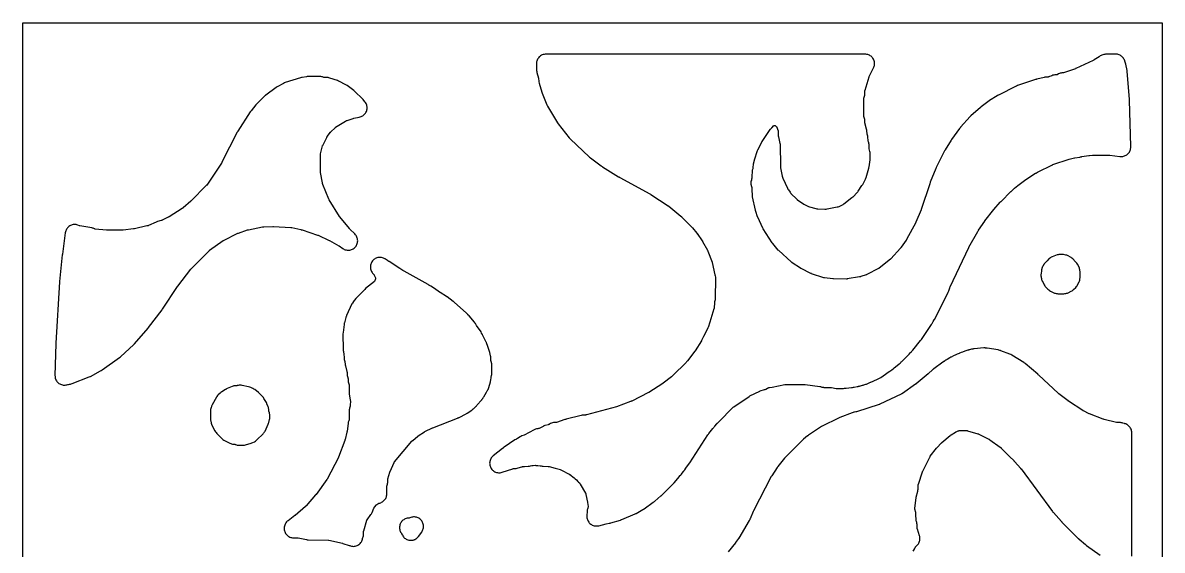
# Model space of a CAD drawing. Header units: millimetres. Extents: x 0 to 300, y 0 to 300.
# Drawn here: x 0 to 299.9, y 161.1 to 300 of the extents above; entities that cross this region are included whole.
import ezdxf

# ---------------------------------------------------------------- set-up
doc = ezdxf.new("R2010")
doc.units = ezdxf.units.MM
doc.layers.add('CUT', color=7, linetype='CONTINUOUS')

msp = doc.modelspace()

# ---------------------------------------------------------------- linework, layer by layer
at = {"layer": 'CUT'}
for points in [[(0, 0.06), (0, 299.94), (0, 299.95), (0, 299.98), (0, 299.99), (0.01, 300), (0.02, 300), (0.05, 300), (0.06, 300), (299.85, 300), (299.86, 300), (299.89, 300), (299.9, 300), (299.91, 300), (299.91, 299.99), (299.91, 299.98), (299.91, 299.95), (299.91, 299.94), (299.91, 0.06)], [(291.9, 159.52), (291.9, 192.03), (291.89, 192.28), (291.85, 192.52), (291.79, 192.76), (291.71, 192.99), (291.6, 193.22), (291.47, 193.43), (291.33, 193.62), (291.16, 193.81), (290.97, 193.97), (290.78, 194.12), (290.56, 194.24), (290.34, 194.35), (290.11, 194.43), (289.94, 194.48), (289.93, 194.48), (289.53, 194.6), (289.33, 194.66), (289.13, 194.69), (288.92, 194.71), (288.01, 194.75), (287.93, 194.75), (287.9, 194.75), (287.89, 194.75), (287.84, 194.77), (284.6, 195.56), (284.5, 195.59), (284.48, 195.6), (284.38, 195.63), (280.8, 197.01), (280.79, 197.01), (280.75, 197.03), (280.7, 197.05), (280.69, 197.05), (279.16, 197.82), (279.13, 197.83), (279.05, 197.88), (275.25, 200.34), (275.18, 200.39), (275.16, 200.4), (275.14, 200.41), (272.74, 202.3), (272.59, 202.41), (272.58, 202.42), (272.55, 202.44), (267.42, 207.17), (267.3, 207.3), (267.16, 207.43), (263.83, 210.28), (263.71, 210.37), (263.59, 210.46), (263.56, 210.48), (263.48, 210.53), (260.29, 212.51), (260.28, 212.52), (260.12, 212.61), (260.11, 212.62), (260.07, 212.64), (260.06, 212.64), (260.05, 212.65), (259.82, 212.75), (257.42, 213.62), (257.34, 213.65), (257.33, 213.66), (257.31, 213.67), (257.19, 213.72), (256.95, 213.79), (256.9, 213.8), (256.71, 213.85), (253.83, 214.33), (253.63, 214.35), (253.57, 214.35), (253.5, 214.36), (253.46, 214.36), (253.42, 214.36), (253.35, 214.37), (253.14, 214.38), (252.92, 214.37), (250.44, 214.12), (250.35, 214.11), (250.3, 214.11), (250.27, 214.11), (250.2, 214.1), (250.08, 214.09), (249.97, 214.06), (249.9, 214.05), (249.74, 214.01), (249.18, 213.88), (249.11, 213.86), (249.05, 213.85), (248.96, 213.83), (248.75, 213.77), (247.98, 213.49), (247.34, 213.3), (247.01, 213.18), (246.53, 212.96), (246.51, 212.95), (246.49, 212.94), (246.48, 212.94), (245.95, 212.75), (245.78, 212.68), (245.61, 212.6), (244.98, 212.26), (244.35, 211.97), (244.27, 211.93), (244.23, 211.91), (244.03, 211.79), (243.35, 211.37), (242.95, 211.15), (242.67, 210.97), (242.5, 210.84), (242.46, 210.81), (242.08, 210.58), (241.86, 210.42), (241.85, 210.42), (241.78, 210.36), (240.18, 209.15), (239.77, 208.85), (239.76, 208.84), (239.75, 208.83), (239.74, 208.82), (239.73, 208.81), (239.68, 208.77), (239.64, 208.75), (239.56, 208.68), (239.49, 208.63), (238.38, 207.68), (238.29, 207.6), (238.28, 207.59), (238.27, 207.58), (235.17, 204.94), (235.05, 204.85), (235.04, 204.85), (235.02, 204.83), (235.01, 204.82), (231.54, 202.39), (231.48, 202.36), (231.46, 202.34), (231.39, 202.3), (231.33, 202.25), (231.3, 202.23), (231.24, 202.2), (225.6, 199.53), (225.52, 199.5), (225.45, 199.48), (219.45, 197.56), (219.38, 197.54), (219.35, 197.53), (219.31, 197.53), (219.28, 197.52), (218.96, 197.49), (218.75, 197.45), (218.53, 197.4), (218.32, 197.33), (215.08, 196.08), (214.86, 195.99), (214.84, 195.98), (210.25, 193.68), (209.98, 193.52), (209.95, 193.5), (206.79, 191.38), (206.78, 191.38), (206.59, 191.24), (206.58, 191.23), (205.5, 190.35), (205.43, 190.28), (205.31, 190.18), (205.25, 190.12), (200.72, 185.59), (200.52, 185.36), (198.77, 183.13), (198.77, 183.12), (198.72, 183.07), (198.57, 182.87), (197.14, 180.73), (197, 180.49), (192.34, 171.47), (192.26, 171.3), (191.44, 169.36), (191.43, 169.34), (191.4, 169.28), (191.4, 169.27), (191.39, 169.26), (191.33, 169.13), (191.33, 169.12), (191.21, 168.92), (188.44, 164.3), (188.43, 164.28), (188.41, 164.25), (188.4, 164.24), (187.6, 163.1), (187.6, 163.09), (187.59, 163.08), (187.56, 163.04), (185.67, 160.71)], [(234.32, 160.82), (234.67, 161.41), (234.69, 161.44), (234.74, 161.53), (234.75, 161.54), (234.82, 161.67), (234.86, 161.76), (234.87, 161.76), (234.89, 161.8), (234.93, 161.9), (234.94, 161.91), (234.97, 161.95), (235, 162.01), (235.07, 162.09), (235.13, 162.17), (235.14, 162.17), (235.23, 162.25), (235.41, 162.42), (235.58, 162.6), (235.72, 162.8), (235.84, 163.01), (235.95, 163.23), (236.03, 163.47), (236.09, 163.71), (236.12, 163.95), (236.13, 164.2), (236.12, 164.44), (236.08, 164.68), (236.01, 164.92), (235.46, 166.68), (235.43, 166.78), (235.41, 166.83), (235.41, 166.85), (235.41, 166.9), (235.38, 167.86), (235.36, 168.12), (235.31, 168.38), (235.23, 168.63), (235.14, 168.88), (235.14, 168.89), (235.13, 168.92), (235.12, 168.96), (235.12, 168.98), (235.12, 169.03), (235.08, 170.55), (235.06, 170.78), (235.02, 171.02), (234.82, 171.92), (234.81, 171.96), (234.81, 171.97), (234.81, 171.98), (234.81, 171.99), (234.83, 172.08), (235.12, 174.95), (235.14, 175.07), (235.15, 175.12), (235.56, 176.66), (235.62, 176.92), (235.65, 177.2), (235.7, 178.29), (235.7, 178.4), (235.73, 178.5), (236.8, 181.73), (236.83, 181.82), (236.84, 181.84), (236.87, 181.91), (238.74, 185.65), (238.79, 185.74), (238.8, 185.76), (238.84, 185.82), (238.87, 185.87), (240.51, 188), (240.52, 188.02), (240.59, 188.09), (241.84, 189.4), (241.86, 189.42), (241.88, 189.44), (241.89, 189.45), (244.09, 191.33), (244.15, 191.38), (244.19, 191.4), (244.39, 191.51), (245.52, 192.21), (245.59, 192.26), (245.62, 192.28), (245.63, 192.29), (245.65, 192.3), (246.2, 192.52), (246.28, 192.55), (246.38, 192.59), (246.41, 192.6), (246.42, 192.6), (246.45, 192.6), (248.47, 192.61), (248.52, 192.61), (248.53, 192.61), (248.56, 192.6), (248.65, 192.57), (251.34, 191.79), (251.48, 191.75), (251.5, 191.75), (251.54, 191.74), (251.55, 191.73), (251.57, 191.72), (251.68, 191.66), (254.3, 190.36), (254.33, 190.35), (254.35, 190.34), (254.36, 190.33), (254.52, 190.21), (257.3, 188.22), (257.33, 188.19), (257.36, 188.17), (257.38, 188.15), (257.41, 188.12), (257.5, 188.03), (257.51, 188.02), (259.93, 185.63), (260.77, 184.8), (260.8, 184.77), (260.81, 184.76), (260.85, 184.71), (260.96, 184.6), (261.12, 184.41), (261.13, 184.4), (262.58, 182.71), (262.63, 182.66), (262.64, 182.64), (262.7, 182.57), (262.76, 182.5), (271.01, 171.33), (271.02, 171.32), (271.15, 171.16), (271.16, 171.15), (271.29, 171.01), (273.36, 168.67), (273.46, 168.57), (273.46, 168.56), (273.48, 168.54), (273.51, 168.51), (273.53, 168.49), (273.61, 168.4), (277.7, 164.32), (277.77, 164.26), (277.79, 164.24), (277.84, 164.19), (277.9, 164.13), (277.91, 164.13), (278.05, 163.99), (279.7, 162.59), (279.86, 162.47), (280, 162.37), (283.57, 159.81)]]:
    msp.add_lwpolyline(points, dxfattribs=at)
for points in [[(125.19, 181.52), (125.43, 181.51), (125.68, 181.53), (125.93, 181.57), (126.17, 181.64), (128.98, 182.57), (129, 182.58), (129.01, 182.58), (129.09, 182.61), (129.1, 182.61), (129.11, 182.61), (129.17, 182.62), (129.63, 182.66), (129.64, 182.66), (129.74, 182.66), (129.82, 182.67), (129.9, 182.67), (130.16, 182.71), (130.41, 182.78), (131.36, 183.09), (131.37, 183.09), (131.38, 183.1), (131.39, 183.1), (131.4, 183.1), (131.47, 183.11), (131.54, 183.12), (131.6, 183.12), (132.1, 183.18), (133.05, 183.22), (133.34, 183.25), (133.62, 183.31), (133.97, 183.41), (134.38, 183.46), (134.93, 183.47), (134.94, 183.47), (134.95, 183.47), (135.01, 183.46), (135.58, 183.41), (136.21, 183.36), (136.46, 183.3), (136.7, 183.25), (136.95, 183.23), (138.3, 183.18), (138.4, 183.17), (138.41, 183.17), (138.43, 183.17), (138.44, 183.17), (138.45, 183.16), (138.49, 183.15), (138.54, 183.14), (138.58, 183.13), (140.17, 182.7), (141.53, 182.33), (141.57, 182.32), (141.59, 182.31), (141.62, 182.29), (141.65, 182.28), (141.76, 182.23), (143.83, 181.17), (143.91, 181.13), (143.94, 181.11), (143.96, 181.1), (143.97, 181.09), (145.11, 180.2), (145.14, 180.17), (145.21, 180.1), (145.4, 179.91), (145.72, 179.61), (146.12, 179.22), (146.3, 179.04), (146.49, 178.85), (146.53, 178.81), (146.54, 178.79), (146.6, 178.72), (146.68, 178.62), (146.71, 178.57), (146.71, 178.56), (146.75, 178.49), (148.12, 176.13), (148.13, 176.12), (148.13, 176.11), (148.16, 176.05), (148.17, 176.03), (148.17, 176.02), (148.18, 175.97), (148.2, 175.9), (148.21, 175.87), (148.22, 175.83), (148.22, 175.82), (148.22, 175.8), (148.63, 173.78), (148.64, 173.72), (148.64, 173.7), (148.65, 173.64), (148.78, 172.63), (148.78, 172.61), (148.78, 172.6), (148.72, 172.16), (148.65, 171.96), (148.59, 171.74), (148.55, 171.52), (148.53, 171.3), (148.48, 170.29), (148.48, 170.17), (148.48, 170.15), (148.48, 170.08), (148.48, 170.05), (148.47, 169.9), (148.49, 169.66), (148.54, 169.41), (148.61, 169.17), (148.7, 168.94), (148.82, 168.72), (148.95, 168.51), (149.11, 168.32), (149.28, 168.14), (149.48, 167.99), (149.68, 167.85), (149.9, 167.73), (150.13, 167.63), (150.37, 167.56), (150.62, 167.52), (150.86, 167.49), (151.11, 167.49), (151.36, 167.52), (151.6, 167.57), (153.58, 168.09), (153.59, 168.09), (154.33, 168.21), (154.48, 168.23), (154.57, 168.25), (154.81, 168.31), (157.29, 169.06), (157.37, 169.08), (157.63, 169.17), (157.64, 169.18), (161.18, 170.68), (161.32, 170.74), (161.34, 170.75), (161.46, 170.82), (163.24, 171.84), (163.29, 171.87), (163.32, 171.88), (163.44, 171.96), (163.47, 171.98), (163.53, 172.02), (163.54, 172.02), (165.96, 173.74), (166.01, 173.77), (166.06, 173.81), (166.1, 173.84), (166.25, 173.96), (166.37, 174.07), (167.96, 175.41), (168.02, 175.46), (168.19, 175.61), (169.66, 177.08), (169.77, 177.18), (169.94, 177.35), (170.04, 177.46), (171.25, 178.67), (171.41, 178.85), (172.39, 180.03), (173.05, 180.76), (173.06, 180.77), (173.13, 180.85), (173.19, 180.91), (173.31, 181.06), (173.89, 181.85), (174.02, 182.01), (174.05, 182.04), (174.07, 182.06), (174.22, 182.26), (174.52, 182.71), (175.46, 184), (175.54, 184.12), (180.3, 191.47), (180.38, 191.57), (180.39, 191.59), (180.4, 191.6), (180.46, 191.67), (180.58, 191.81), (181.67, 193.17), (181.89, 193.44), (182.02, 193.61), (182.15, 193.77), (182.64, 194.38), (182.68, 194.42), (182.71, 194.45), (182.73, 194.48), (182.76, 194.52), (182.78, 194.54), (182.86, 194.61), (182.86, 194.62), (182.91, 194.66), (183.01, 194.75), (187.1, 198.84), (187.11, 198.85), (187.12, 198.86), (187.16, 198.89), (187.38, 199.04), (191.18, 201.62), (191.24, 201.65), (191.4, 201.73), (191.4, 201.74), (193.96, 203.02), (194.07, 203.07), (194.08, 203.07), (194.1, 203.08), (194.11, 203.08), (195.19, 203.39), (195.4, 203.46), (195.6, 203.54), (196.03, 203.75), (196.19, 203.84), (196.29, 203.9), (196.31, 203.91), (196.34, 203.92), (196.35, 203.92), (196.37, 203.92), (196.38, 203.93), (196.39, 203.93), (196.4, 203.93), (196.46, 203.94), (196.48, 203.94), (196.55, 203.96), (196.56, 203.96), (197.24, 204.09), (200.54, 204.74), (200.55, 204.74), (204, 204.76), (205.88, 204.76), (205.89, 204.76), (205.9, 204.76), (209.77, 204.25), (209.8, 204.24), (209.81, 204.24), (209.82, 204.24), (209.85, 204.23), (209.87, 204.23), (209.88, 204.22), (209.9, 204.22), (209.96, 204.19), (210.1, 204.14), (210.13, 204.13), (210.16, 204.12), (210.28, 204.08), (210.32, 204.07), (210.36, 204.06), (210.37, 204.06), (210.43, 204.05), (210.6, 204.02), (210.62, 204.02), (210.79, 204.01), (210.87, 204), (210.88, 204), (212.7, 203.96), (212.71, 203.96), (212.72, 203.96), (212.76, 203.96), (212.77, 203.96), (212.8, 203.96), (212.81, 203.96), (212.86, 203.95), (214.09, 203.73), (214.31, 203.7), (214.53, 203.69), (214.55, 203.69), (214.6, 203.69), (214.67, 203.69), (214.71, 203.69), (214.82, 203.69), (214.86, 203.7), (214.9, 203.7), (214.95, 203.7), (216.02, 203.72), (216.26, 203.74), (216.29, 203.74), (216.33, 203.74), (216.35, 203.74), (216.4, 203.74), (216.54, 203.75), (216.73, 203.77), (218.09, 203.98), (218.4, 203.99), (218.63, 204.01), (218.86, 204.05), (219.62, 204.22), (219.66, 204.23), (219.68, 204.23), (219.7, 204.23), (219.77, 204.24), (219.9, 204.26), (220, 204.27), (220.22, 204.33), (220.43, 204.39), (220.45, 204.4), (220.49, 204.41), (220.5, 204.41), (221.05, 204.53), (221.23, 204.57), (221.4, 204.64), (221.66, 204.74), (221.87, 204.8), (222.06, 204.85), (222.23, 204.93), (222.6, 205.1), (222.61, 205.1), (222.62, 205.11), (223.17, 205.32), (223.22, 205.34), (223.43, 205.41), (223.68, 205.52), (225.35, 206.36), (225.51, 206.44), (225.53, 206.44), (225.69, 206.53), (225.85, 206.63), (226.47, 207.06), (228.06, 208.13), (228.22, 208.25), (228.73, 208.65), (229.21, 208.99), (229.39, 209.13), (230.16, 209.79), (230.22, 209.83), (230.23, 209.84), (230.27, 209.87), (230.6, 210.13), (230.62, 210.14), (230.66, 210.17), (230.92, 210.4), (231.09, 210.57), (231.22, 210.68), (231.38, 210.83), (233.3, 212.78), (233.57, 213.05), (233.67, 213.15), (233.72, 213.2), (233.82, 213.29), (233.96, 213.44), (233.97, 213.45), (233.98, 213.46), (233.99, 213.47), (234, 213.48), (234.03, 213.51), (234.2, 213.71), (234.24, 213.75), (236.32, 216.33), (236.37, 216.39), (236.39, 216.42), (236.39, 216.43), (236.47, 216.54), (236.51, 216.58), (239.16, 220.55), (239.17, 220.57), (239.18, 220.58), (239.2, 220.61), (239.34, 220.85), (239.58, 221.31), (239.87, 221.76), (240, 221.95), (240.02, 221.98), (240.16, 222.21), (243.44, 228.79), (243.51, 228.93), (243.53, 228.98), (243.59, 229.1), (243.74, 229.38), (243.77, 229.45), (243.86, 229.66), (243.87, 229.7), (243.95, 229.94), (243.95, 229.95), (244.02, 230.24), (244.03, 230.26), (244.03, 230.27), (244.04, 230.3), (244.05, 230.33), (244.1, 230.44), (249.02, 240.84), (249.05, 240.9), (251.39, 245.04), (251.47, 245.17), (251.49, 245.22), (251.55, 245.31), (251.58, 245.37), (251.59, 245.39), (253.18, 247.76), (253.19, 247.77), (253.2, 247.79), (253.22, 247.81), (253.24, 247.83), (253.24, 247.84), (255.57, 250.84), (255.58, 250.85), (257.3, 252.77), (257.38, 252.85), (257.45, 252.92), (257.51, 252.97), (260.1, 255.54), (260.13, 255.57), (260.25, 255.69), (260.88, 256.3), (260.92, 256.33), (260.94, 256.35), (261.05, 256.43), (261.94, 257.14), (263.99, 258.71), (264, 258.72), (264.03, 258.74), (264.04, 258.74), (266.57, 260.36), (266.59, 260.38), (266.6, 260.39), (266.62, 260.4), (266.64, 260.41), (266.65, 260.41), (266.67, 260.42), (266.68, 260.42), (266.71, 260.43), (266.85, 260.5), (267.1, 260.62), (271, 262.59), (271.04, 262.6), (271.05, 262.61), (271.11, 262.63), (271.12, 262.63), (271.16, 262.65), (275.38, 264.06), (275.39, 264.06), (276.84, 264.42), (276.85, 264.42), (276.86, 264.43), (276.87, 264.43), (278.19, 264.62), (278.42, 264.66), (278.65, 264.73), (278.78, 264.78), (280.62, 265.05), (280.64, 265.05), (280.68, 265.06), (280.75, 265.07), (281.53, 265.15), (281.56, 265.15), (281.63, 265.16), (284.43, 265.17), (286.14, 265.16), (288.79, 264.8), (289.03, 264.78), (289.27, 264.78), (289.51, 264.81), (289.75, 264.86), (289.98, 264.93), (290.2, 265.02), (290.41, 265.13), (290.61, 265.27), (290.8, 265.42), (290.97, 265.59), (291.13, 265.77), (291.26, 265.97), (291.38, 266.18), (291.47, 266.4), (291.55, 266.63), (291.6, 266.87), (291.6, 266.9), (291.62, 267.11), (291.62, 267.14), (291.63, 267.35), (291.63, 267.37), (291.63, 267.38), (291.29, 279.65), (291.29, 279.69), (291.28, 279.89), (290.7, 287.17), (290.67, 287.42), (290.36, 289.13), (290.29, 289.4), (290.2, 289.66), (289.96, 290.22), (289.85, 290.45), (289.72, 290.65), (289.57, 290.85), (289.41, 291.03), (289.22, 291.19), (289.02, 291.33), (288.81, 291.46), (288.59, 291.56), (288.36, 291.64), (288.12, 291.7), (287.88, 291.73), (287.63, 291.74), (285.02, 291.71), (284.77, 291.69), (284.53, 291.65), (284.29, 291.59), (284.05, 291.5), (283.83, 291.39), (283.62, 291.26), (283.42, 291.11), (283.31, 291.01), (283.3, 291.01), (283.28, 290.99), (282.04, 290.25), (282, 290.23), (281.99, 290.22), (281.96, 290.21), (281.88, 290.16), (281.78, 290.11), (277.19, 287.95), (277.17, 287.94), (277.13, 287.93), (277.12, 287.92), (277.08, 287.91), (273.94, 286.86), (273.86, 286.84), (273.85, 286.84), (273.83, 286.83), (273.82, 286.83), (273.81, 286.83), (273.8, 286.82), (273.78, 286.82), (273.74, 286.82), (273.5, 286.79), (273.28, 286.75), (273.06, 286.7), (272.86, 286.62), (272.65, 286.53), (272.26, 286.32), (272.23, 286.31), (272.19, 286.29), (272.16, 286.28), (272.14, 286.28), (272.13, 286.27), (272.12, 286.27), (272.1, 286.27), (271.63, 286.25), (271.4, 286.22), (271.17, 286.18), (271.13, 286.17), (270.83, 286.07), (269.99, 285.74), (269.98, 285.73), (269.97, 285.73), (269.94, 285.72), (269.92, 285.72), (269.86, 285.72), (269.75, 285.71), (269.47, 285.69), (269.46, 285.69), (269.42, 285.69), (269.3, 285.68), (269.26, 285.68), (269.05, 285.66), (268.85, 285.61), (266.93, 285.13), (266.9, 285.12), (266.85, 285.11), (266.78, 285.1), (266.52, 285.03), (261.84, 283.46), (261.52, 283.33), (261.5, 283.32), (261.5, 283.31), (256.83, 280.97), (256.74, 280.93), (256.47, 280.78), (254.49, 279.52), (254.33, 279.41), (252.25, 277.85), (252.15, 277.77), (252.09, 277.72), (252.04, 277.68), (249.57, 275.52), (249.45, 275.41), (249.43, 275.39), (249.33, 275.28), (246.83, 272.47), (246.82, 272.46), (246.8, 272.43), (246.73, 272.36), (246.69, 272.32), (246.58, 272.17), (244.46, 269.29), (244.33, 269.1), (242.77, 266.52), (242.76, 266.49), (242.73, 266.44), (242.69, 266.37), (242.64, 266.28), (242.63, 266.27), (240.44, 261.9), (240.42, 261.86), (240.4, 261.82), (240.32, 261.63), (238.87, 257.99), (238.81, 257.81), (238.76, 257.67), (238.75, 257.63), (236.46, 250.86), (236.46, 250.85), (236.46, 250.84), (236.43, 250.76), (235.07, 247.5), (235.06, 247.48), (235.06, 247.47), (235.04, 247.44), (232.62, 242.89), (232.6, 242.85), (232.6, 242.84), (232.52, 242.73), (231.23, 240.95), (231.2, 240.91), (231.13, 240.81), (231.1, 240.77), (231.08, 240.74), (231.06, 240.71), (231.04, 240.68), (228.48, 237.84), (228.47, 237.82), (228.45, 237.8), (228.41, 237.77), (225.38, 235.34), (225.36, 235.32), (225.35, 235.32), (225.33, 235.3), (225.27, 235.27), (222.16, 233.7), (222.1, 233.67), (222.08, 233.66), (222.01, 233.64), (220.55, 233.15), (220.48, 233.12), (220.46, 233.11), (220.41, 233.1), (220.39, 233.09), (220.37, 233.09), (220.32, 233.08), (220.27, 233.07), (220.2, 233.07), (217.03, 232.53), (216.98, 232.52), (216.95, 232.52), (216.91, 232.52), (216.83, 232.52), (213.35, 232.53), (213.34, 232.53), (213.33, 232.53), (213.27, 232.53), (213.21, 232.54), (211.01, 232.8), (210.98, 232.8), (210.97, 232.8), (210.95, 232.81), (210.94, 232.81), (210.91, 232.82), (210.86, 232.83), (210.82, 232.84), (207.62, 233.91), (207.56, 233.94), (207.44, 234), (207.43, 234), (204.84, 235.29), (204.82, 235.3), (204.73, 235.35), (202.55, 236.83), (202.52, 236.85), (202.51, 236.86), (202.45, 236.9), (202.3, 237), (202.29, 237.01), (202.28, 237.01), (202.24, 237.05), (198.96, 240.04), (198.84, 240.16), (197.42, 241.86), (197.39, 241.9), (197.34, 241.96), (197.33, 241.98), (197.25, 242.08), (194.89, 245.74), (194.79, 245.88), (194.77, 245.92), (193.46, 248.82), (193.44, 248.87), (193.42, 248.94), (192.96, 250.31), (192.96, 250.32), (192.94, 250.37), (192.89, 250.52), (192.89, 250.53), (192.87, 250.57), (192.86, 250.61), (192.85, 250.62), (192.84, 250.65), (192.84, 250.66), (192.05, 254.17), (192.04, 254.2), (192.04, 254.22), (192.04, 254.28), (191.99, 256.28), (191.97, 256.55), (191.92, 256.81), (191.84, 257.06), (191.77, 257.28), (191.76, 257.3), (191.76, 257.32), (191.75, 257.42), (191.75, 258.23), (191.76, 258.33), (191.76, 258.35), (191.78, 258.4), (191.86, 258.64), (191.93, 258.89), (191.98, 259.14), (192, 259.4), (192.04, 261.02), (192.04, 261.07), (192.04, 261.09), (192.05, 261.12), (192.05, 261.13), (192.1, 261.24), (192.17, 261.45), (192.23, 261.66), (192.26, 261.87), (192.28, 262.09), (192.3, 262.63), (192.31, 262.73), (192.31, 262.77), (192.31, 262.78), (192.31, 262.79), (192.31, 262.8), (192.32, 262.81), (192.32, 262.84), (192.58, 263.85), (192.59, 263.88), (192.59, 263.89), (192.6, 263.93), (193.4, 266.33), (193.42, 266.4), (193.48, 266.5), (193.48, 266.51), (194.49, 268.55), (194.53, 268.62), (194.54, 268.64), (194.58, 268.71), (196.74, 271.92), (196.78, 271.97), (196.78, 271.98), (196.79, 271.99), (196.8, 272), (196.84, 272.03), (196.85, 272.04), (196.87, 272.06), (197.15, 272.35), (197.19, 272.4), (197.2, 272.41), (197.21, 272.42), (197.61, 272.84), (197.66, 272.88), (197.67, 272.89), (197.68, 272.9), (197.71, 272.91), (197.76, 272.93), (197.8, 272.94), (197.82, 272.95), (197.88, 272.97), (197.89, 272.97), (197.97, 272.98), (197.99, 272.99), (198, 272.99), (198.01, 272.99), (198.01, 272.98), (198.02, 272.98), (198.03, 272.97), (198.12, 272.89), (198.4, 272.6), (198.43, 272.57), (198.44, 272.55), (198.46, 272.53), (198.47, 272.52), (198.48, 272.48), (198.77, 271.72), (198.78, 271.69), (198.78, 271.68), (198.79, 271.65), (198.79, 271.63), (198.79, 271.52), (198.84, 270.42), (198.86, 270.21), (198.9, 270), (199.29, 268.22), (199.29, 268.21), (199.3, 268.18), (199.31, 268.12), (199.33, 268.06), (199.33, 268.05), (199.33, 268.04), (199.33, 268.03), (199.33, 268), (199.33, 267.94), (199.4, 262.25), (199.42, 262.01), (199.45, 261.77), (199.91, 259.58), (199.98, 259.31), (200.08, 259.06), (201.28, 256.41), (201.39, 256.2), (201.51, 256), (201.96, 255.36), (202.01, 255.3), (202.04, 255.26), (202.11, 255.18), (202.18, 255.08), (202.24, 255.01), (202.37, 254.87), (203.52, 253.72), (203.73, 253.54), (203.78, 253.5), (203.91, 253.4), (205.58, 252.23), (205.73, 252.13), (205.89, 252.04), (206.61, 251.68), (206.85, 251.58), (207.1, 251.5), (208.71, 251.08), (208.98, 251.03), (209.26, 251), (211.14, 250.94), (211.22, 250.94), (211.24, 250.94), (211.48, 250.95), (211.72, 250.99), (214.39, 251.51), (214.62, 251.56), (214.85, 251.64), (215.07, 251.74), (215.72, 252.08), (215.9, 252.19), (216.07, 252.31), (218.25, 253.97), (218.51, 254.19), (218.52, 254.2), (218.53, 254.21), (219.62, 255.31), (219.77, 255.48), (219.9, 255.66), (220.89, 257.11), (221.07, 257.4), (221.79, 258.84), (221.87, 259.04), (221.95, 259.25), (222.68, 261.7), (222.72, 261.89), (222.76, 262.08), (223, 263.87), (223.02, 264.18), (223.03, 265.57), (223.02, 265.85), (222.97, 266.13), (222.81, 266.85), (222.78, 266.96), (222.78, 267.04), (222.74, 267.94), (222.72, 268.17), (222.67, 268.4), (222.61, 268.63), (222.54, 268.79), (222.54, 268.81), (222.53, 268.82), (222.53, 268.84), (222.52, 268.85), (222.5, 268.92), (222.5, 268.94), (222.5, 268.96), (222.5, 268.97), (222.46, 269.87), (222.43, 270.15), (222.37, 270.42), (222.29, 270.68), (222.24, 270.79), (222.24, 270.81), (222.23, 270.85), (222.23, 270.87), (222.2, 271.43), (222.17, 271.69), (222.11, 271.95), (221.74, 273.34), (221.73, 273.38), (221.67, 273.62), (221.67, 273.63), (221.67, 273.64), (221.67, 273.73), (221.65, 274.26), (221.62, 274.53), (221.57, 274.8), (221.49, 275.06), (221.41, 275.28), (221.4, 275.29), (221.4, 275.3), (221.4, 275.31), (221.4, 275.33), (221.4, 280.13), (221.4, 280.15), (221.4, 280.17), (221.41, 280.21), (221.42, 280.24), (221.43, 280.26), (221.49, 280.42), (221.56, 280.66), (221.61, 280.91), (221.64, 281.17), (221.68, 282.05), (221.68, 282.16), (221.68, 282.17), (221.68, 282.19), (221.7, 282.25), (222.77, 285.73), (222.79, 285.79), (222.8, 285.82), (223.94, 288.11), (224.04, 288.33), (224.11, 288.56), (224.16, 288.79), (224.19, 289.03), (224.2, 289.27), (224.18, 289.52), (224.14, 289.75), (224.08, 289.99), (223.99, 290.21), (223.89, 290.43), (223.76, 290.64), (223.61, 290.83), (223.45, 291.01), (223.27, 291.17), (223.07, 291.31), (222.86, 291.43), (222.64, 291.53), (222.42, 291.62), (222.18, 291.67), (221.94, 291.71), (221.7, 291.72), (137.71, 291.74), (137.46, 291.73), (137.22, 291.69), (136.97, 291.63), (136.74, 291.54), (136.52, 291.44), (136.3, 291.31), (136.1, 291.16), (135.92, 290.99), (135.76, 290.8), (135.61, 290.6), (135.49, 290.38), (135.38, 290.16), (135.3, 289.92), (135.25, 289.68), (135.22, 289.43), (135.21, 289.18), (135.25, 287.46), (135.27, 287.17), (135.33, 286.88), (135.72, 285.39), (135.73, 285.34), (135.74, 285.32), (135.74, 285.3), (135.75, 285.27), (135.76, 285.24), (135.76, 285.22), (135.77, 285.2), (135.79, 284.7), (135.83, 284.41), (135.89, 284.13), (136.6, 281.73), (136.69, 281.48), (137.96, 278.42), (138, 278.31), (138.13, 278.08), (140.72, 273.68), (140.91, 273.4), (143.83, 269.71), (144.07, 269.44), (149.17, 264.61), (149.4, 264.42), (152.23, 262.33), (152.33, 262.26), (152.36, 262.24), (152.48, 262.17), (152.51, 262.15), (152.63, 262.08), (156.83, 259.44), (156.86, 259.42), (156.97, 259.35), (157.02, 259.32), (157.11, 259.27), (165.07, 254.92), (165.2, 254.85), (165.21, 254.84), (165.27, 254.8), (169.85, 251.83), (169.86, 251.82), (169.91, 251.79), (169.92, 251.78), (170.02, 251.7), (173.21, 249.07), (173.35, 248.95), (173.36, 248.94), (173.49, 248.82), (176.13, 246.16), (176.17, 246.11), (176.19, 246.09), (176.26, 246.01), (177.4, 244.62), (177.41, 244.61), (177.43, 244.58), (177.45, 244.55), (177.49, 244.5), (177.49, 244.49), (178.84, 242.59), (178.88, 242.55), (178.91, 242.51), (178.93, 242.48), (178.95, 242.44), (180.24, 240.13), (180.25, 240.11), (180.34, 239.92), (180.35, 239.89), (180.35, 239.88), (181.42, 236.95), (181.43, 236.93), (181.43, 236.92), (181.44, 236.9), (181.44, 236.88), (181.45, 236.86), (181.45, 236.84), (182.17, 233.61), (182.17, 233.6), (182.18, 233.57), (182.2, 233.47), (182.29, 232.91), (182.28, 227.2), (182.28, 227.15), (182.28, 227.1), (182.28, 227.09), (182.28, 227.07), (182.28, 227.05), (182.27, 227.03), (182.26, 227.02), (182.26, 227.01), (182.18, 226.78), (182.11, 226.55), (182.06, 226.31), (182.04, 226.07), (182.04, 226.02), (182, 225.17), (182, 225.1), (182, 225.06), (182, 225.05), (181.99, 225.01), (181.99, 224.99), (181.99, 224.98), (181.98, 224.93), (181.97, 224.88), (181.94, 224.77), (181.93, 224.74), (181.92, 224.71), (180.86, 221.13), (180.37, 219.77), (180.36, 219.73), (180.34, 219.68), (180.33, 219.65), (180.32, 219.64), (180.31, 219.62), (179.18, 217.39), (178.65, 216.34), (178.65, 216.33), (178.63, 216.3), (178.63, 216.29), (178.62, 216.28), (177.01, 213.59), (177, 213.57), (176.97, 213.53), (176.93, 213.49), (174.93, 210.95), (174.82, 210.81), (174.81, 210.8), (174.71, 210.69), (174.6, 210.58), (171.06, 207.09), (171.01, 207.04), (170.98, 207.01), (170.97, 207), (170.72, 206.8), (168.56, 205.1), (168.53, 205.07), (168.52, 205.06), (168.51, 205.06), (168.48, 205.05), (168.47, 205.04), (164.74, 202.62), (164.71, 202.6), (160.32, 200.4), (160.29, 200.39), (160.17, 200.34), (160.1, 200.31), (160.08, 200.3), (159.92, 200.24), (156.26, 198.87), (156.25, 198.87), (148.38, 196.76), (148.23, 196.72), (148.2, 196.72), (148.19, 196.71), (148.18, 196.71), (148.17, 196.71), (148.15, 196.7), (148.14, 196.7), (148.13, 196.7), (148.11, 196.7), (148.07, 196.7), (148, 196.69), (147.97, 196.69), (147.94, 196.69), (147.42, 196.65), (147.21, 196.63), (147, 196.58), (143.04, 195.58), (142.93, 195.56), (142.69, 195.49), (140.5, 194.78), (140.44, 194.76), (140.37, 194.76), (140.34, 194.76), (140.16, 194.75), (139.92, 194.73), (139.67, 194.7), (139.42, 194.64), (139.17, 194.55), (138.94, 194.44), (138.63, 194.27), (138.56, 194.24), (138.56, 194.23), (138.55, 194.23), (138.54, 194.23), (138.51, 194.22), (138.5, 194.22), (138.46, 194.21), (138.43, 194.2), (138.36, 194.18), (138.31, 194.17), (138.29, 194.17), (137.48, 193.93), (137.44, 193.92), (137.25, 193.85), (137.22, 193.84), (137.05, 193.76), (137.03, 193.75), (137.02, 193.74), (137.01, 193.74), (136.99, 193.73), (135.95, 193.2), (135.91, 193.18), (135.9, 193.17), (135.84, 193.14), (135.83, 193.14), (135.82, 193.14), (135.8, 193.14), (135.78, 193.13), (135.77, 193.13), (135.73, 193.12), (135.71, 193.12), (135.53, 193.1), (135.46, 193.09), (135.41, 193.08), (135.32, 193.06), (135.19, 193.04), (134.98, 192.98), (134.77, 192.9), (134.57, 192.81), (131.94, 191.42), (131.35, 191.19), (131.12, 191.08), (130.89, 190.95), (130.18, 190.49), (129.98, 190.38), (129.96, 190.37), (129.79, 190.28), (129.76, 190.27), (129.55, 190.14), (126.73, 188.23), (126.47, 188.06), (126.42, 188.02), (126.28, 187.93), (123.82, 185.97), (123.64, 185.8), (123.47, 185.62), (123.32, 185.42), (123.19, 185.21), (123.08, 184.98), (122.99, 184.75), (122.93, 184.51), (122.89, 184.26), (122.88, 184.01), (122.89, 183.76), (122.93, 183.52), (122.99, 183.28), (123.07, 183.04), (123.18, 182.82), (123.31, 182.61), (123.46, 182.41), (123.63, 182.22), (123.82, 182.06), (124.02, 181.91), (124.23, 181.79), (124.46, 181.69), (124.7, 181.61), (124.94, 181.55)], [(11.92, 204.76), (12.02, 204.78), (12.32, 204.81), (12.55, 204.84), (12.77, 204.9), (12.99, 204.97), (17.51, 206.73), (17.72, 206.82), (17.74, 206.83), (17.83, 206.88), (20.44, 208.33), (20.6, 208.41), (20.63, 208.43), (20.67, 208.45), (20.89, 208.59), (25.47, 211.88), (25.7, 212.07), (29.22, 215.3), (29.42, 215.5), (32.97, 219.6), (33, 219.64), (33.05, 219.7), (33.12, 219.78), (36.68, 224.44), (36.78, 224.58), (40.71, 230.55), (40.75, 230.6), (40.77, 230.63), (40.8, 230.66), (44.19, 235.14), (44.23, 235.19), (44.25, 235.21), (44.28, 235.24), (49.11, 240.07), (49.13, 240.09), (49.15, 240.1), (52.77, 242.64), (52.87, 242.7), (56.63, 244.58), (56.66, 244.6), (56.72, 244.62), (56.76, 244.63), (59.17, 245.45), (59.21, 245.46), (59.24, 245.47), (59.27, 245.47), (59.37, 245.5), (63.09, 246.24), (63.29, 246.29), (63.3, 246.29), (63.32, 246.29), (63.38, 246.29), (63.41, 246.29), (65.8, 246.38), (65.82, 246.38), (65.86, 246.38), (65.96, 246.37), (70.56, 246.07), (70.58, 246.06), (70.75, 246.05), (70.78, 246.05), (73.2, 245.54), (73.28, 245.51), (73.5, 245.45), (77.55, 244.1), (77.63, 244.07), (77.71, 244.04), (77.72, 244.03), (80.62, 242.71), (80.63, 242.71), (80.66, 242.69), (80.7, 242.67), (83.17, 241.29), (83.21, 241.27), (83.29, 241.22), (84.2, 240.57), (84.41, 240.44), (84.63, 240.33), (84.86, 240.24), (85.1, 240.17), (85.34, 240.13), (85.59, 240.11), (85.84, 240.12), (86.09, 240.15), (86.33, 240.2), (86.56, 240.28), (86.79, 240.38), (87, 240.51), (87.2, 240.65), (87.39, 240.81), (87.56, 241), (87.71, 241.19), (87.84, 241.4), (87.95, 241.63), (88.03, 241.86), (88.1, 242.1), (88.14, 242.34), (88.15, 242.59), (88.14, 242.84), (88.1, 243.08), (88.05, 243.32), (87.96, 243.56), (87.86, 243.78), (87.73, 243.99), (87.58, 244.19), (87.42, 244.38), (86.12, 245.68), (86, 245.81), (85.98, 245.84), (85.97, 245.86), (83.48, 248.89), (83.4, 248.98), (83.4, 248.99), (83.38, 249.02), (80.64, 253.39), (80.63, 253.42), (80.57, 253.52), (80.57, 253.53), (80.56, 253.54), (79.01, 257.44), (78.97, 257.53), (78.95, 257.57), (78.93, 257.63), (78.93, 257.64), (78.92, 257.65), (78.92, 257.66), (78.92, 257.68), (78.91, 257.75), (78.9, 257.75), (78.88, 257.89), (78.36, 260.61), (78.35, 260.66), (78.35, 260.68), (78.38, 265.33), (78.38, 265.35), (78.38, 265.37), (78.39, 265.42), (78.4, 265.5), (78.93, 267.64), (78.93, 267.66), (78.94, 267.68), (78.96, 267.71), (79.99, 269.79), (80.05, 269.87), (80.11, 269.97), (80.11, 269.98), (80.15, 270.02), (81.02, 271.17), (81.06, 271.23), (81.11, 271.28), (81.12, 271.29), (82.2, 272.38), (82.28, 272.44), (82.31, 272.47), (82.32, 272.47), (84.92, 274.08), (84.94, 274.09), (85.11, 274.19), (85.18, 274.24), (85.2, 274.25), (85.21, 274.25), (85.22, 274.25), (85.22, 274.26), (85.39, 274.3), (86.96, 274.83), (86.98, 274.83), (87.15, 274.88), (88.58, 275.14), (88.82, 275.2), (89.05, 275.28), (89.28, 275.38), (89.49, 275.5), (89.69, 275.65), (89.88, 275.81), (90.04, 275.99), (90.19, 276.19), (90.32, 276.4), (90.43, 276.62), (90.52, 276.85), (90.58, 277.09), (90.62, 277.33), (90.63, 277.58), (90.62, 277.83), (90.59, 278.07), (90.53, 278.31), (90.45, 278.54), (90.34, 278.77), (90.22, 278.98), (90.07, 279.18), (89.59, 279.77), (89.56, 279.81), (89.39, 280), (87.44, 281.93), (87.16, 282.16), (85.39, 283.46), (85.22, 283.58), (85.03, 283.68), (83.16, 284.62), (83.16, 284.63), (83.14, 284.64), (82.81, 284.77), (80.8, 285.44), (80.58, 285.5), (80.35, 285.55), (80.12, 285.57), (79.44, 285.6), (79.43, 285.6), (79.35, 285.61), (79.31, 285.61), (79.29, 285.61), (79.28, 285.62), (78.91, 285.73), (78.68, 285.78), (78.44, 285.82), (78.2, 285.83), (75.08, 285.83), (74.86, 285.82), (74.65, 285.79), (73.57, 285.6), (73.4, 285.57), (73.32, 285.56), (73.07, 285.5), (69.1, 284.26), (68.86, 284.16), (68.62, 284.05), (66.97, 283.12), (66.73, 282.96), (63.97, 280.95), (63.88, 280.88), (63.83, 280.84), (63.62, 280.66), (63.61, 280.65), (63.57, 280.61), (61.53, 278.57), (61.38, 278.4), (60.07, 276.83), (59.88, 276.57), (56.62, 271.43), (56.61, 271.42), (56.6, 271.4), (56.59, 271.38), (56.57, 271.34), (56.56, 271.33), (56.47, 271.17), (52.42, 263.27), (52.4, 263.23), (52.36, 263.16), (52.28, 263.04), (48.4, 257.26), (48.36, 257.21), (48.35, 257.2), (48.33, 257.18), (48.27, 257.11), (44.36, 253.15), (44.32, 253.11), (44.27, 253.06), (42.2, 251.27), (42.13, 251.21), (42.08, 251.17), (42.06, 251.15), (41.99, 251.1), (38.5, 248.93), (38.46, 248.91), (38.36, 248.85), (38.27, 248.79), (38.25, 248.78), (36.86, 248.08), (36.79, 248.05), (36.78, 248.05), (36.72, 248.02), (36.7, 248), (36.67, 247.99), (36.54, 247.96), (36.46, 247.93), (35.48, 247.65), (35.15, 247.53), (33.05, 246.6), (32.99, 246.57), (32.96, 246.56), (32.95, 246.56), (32.91, 246.55), (32.88, 246.54), (32.78, 246.53), (32.78, 246.52), (32.66, 246.5), (29.38, 245.74), (29.25, 245.71), (29.19, 245.7), (29.17, 245.7), (26.44, 245.43), (26.43, 245.43), (26.33, 245.42), (26.3, 245.42), (22.17, 245.41), (22.12, 245.41), (22.06, 245.41), (22, 245.41), (19.03, 245.69), (18.98, 245.7), (18.97, 245.7), (18.95, 245.71), (18.94, 245.71), (18.91, 245.72), (18.9, 245.73), (18.89, 245.73), (18.73, 245.81), (18.54, 245.88), (18.34, 245.95), (18.14, 245.99), (14.99, 246.56), (14.95, 246.56), (14.92, 246.57), (14.5, 246.73), (14.26, 246.8), (14.02, 246.84), (13.77, 246.87), (13.53, 246.87), (13.28, 246.84), (13.04, 246.79), (12.8, 246.72), (12.58, 246.62), (12.36, 246.51), (12.16, 246.37), (11.97, 246.21), (11.79, 246.03), (11.64, 245.84), (11.5, 245.63), (11.39, 245.41), (11.3, 245.19), (11.23, 244.95), (11.18, 244.71), (10.41, 239.04), (10.41, 239.01), (10.4, 238.93), (10.39, 238.87), (9.69, 231.89), (9.68, 231.74), (8.69, 215.59), (8.69, 215.44), (8.69, 215.43), (8.47, 207.15), (8.48, 206.9), (8.51, 206.66), (8.56, 206.42), (8.64, 206.19), (8.73, 205.96), (8.86, 205.75), (9, 205.55), (9.16, 205.36), (9.33, 205.19), (9.53, 205.04), (9.73, 204.91), (9.95, 204.8), (10.18, 204.71), (10.42, 204.64), (10.66, 204.6), (10.9, 204.58), (11.15, 204.59), (11.39, 204.62), (11.63, 204.67), (11.82, 204.73), (11.86, 204.75), (11.89, 204.76), (11.93, 204.77)], [(70.75, 164.43), (70.99, 164.39), (71.24, 164.37), (72.29, 164.35), (72.32, 164.35), (72.35, 164.35), (72.4, 164.34), (72.44, 164.33), (74.65, 163.89), (74.88, 163.85), (75.11, 163.84), (80.44, 163.77), (80.54, 163.76), (80.57, 163.76), (80.58, 163.76), (80.59, 163.76), (84.14, 162.96), (84.26, 162.92), (84.28, 162.92), (85.88, 162.38), (86.06, 162.31), (86.3, 162.23), (86.54, 162.17), (86.78, 162.14), (87.03, 162.13), (87.28, 162.15), (87.52, 162.19), (87.76, 162.25), (88, 162.34), (88.22, 162.45), (88.43, 162.58), (88.62, 162.74), (88.8, 162.91), (88.96, 163.1), (89.11, 163.3), (89.23, 163.52), (89.33, 163.74), (89.4, 163.98), (89.45, 164.17), (89.54, 164.43), (89.6, 164.65), (89.65, 164.88), (89.67, 165.11), (89.71, 166.04), (89.71, 166.09), (89.71, 166.14), (89.71, 166.15), (89.73, 166.21), (90.57, 169), (90.59, 169.07), (90.6, 169.09), (90.61, 169.11), (91.65, 170.49), (91.77, 170.66), (91.87, 170.84), (91.96, 171.03), (92.44, 172.19), (92.47, 172.28), (92.48, 172.31), (92.5, 172.36), (92.51, 172.38), (92.51, 172.39), (92.52, 172.4), (92.52, 172.41), (92.55, 172.44), (93.11, 173.07), (93.12, 173.08), (93.13, 173.09), (93.14, 173.1), (93.15, 173.11), (93.22, 173.16), (93.71, 173.46), (93.74, 173.48), (93.75, 173.49), (93.78, 173.5), (93.79, 173.5), (94, 173.54), (94.23, 173.62), (94.46, 173.73), (94.68, 173.85), (94.88, 174), (95.07, 174.16), (95.24, 174.34), (95.39, 174.54), (95.52, 174.75), (95.62, 174.98), (95.71, 175.21), (95.77, 175.45), (95.81, 175.7), (95.82, 175.95), (95.82, 175.98), (95.82, 176.02), (95.79, 177.83), (95.79, 177.87), (95.8, 177.93), (95.8, 177.94), (95.81, 177.96), (95.91, 178.25), (95.98, 178.48), (96.03, 178.72), (96.06, 178.96), (96.1, 179.69), (96.1, 179.81), (96.1, 179.83), (96.1, 179.85), (96.11, 179.89), (96.62, 181.68), (96.64, 181.74), (96.67, 181.83), (96.68, 181.84), (97.74, 184.21), (97.74, 184.22), (97.78, 184.31), (97.79, 184.32), (97.81, 184.35), (97.81, 184.36), (102.36, 189.79), (102.37, 189.81), (102.41, 189.84), (102.43, 189.86), (102.44, 189.86), (102.45, 189.87), (102.46, 189.88), (102.51, 189.92), (102.58, 189.97), (102.64, 190.01), (104, 191.11), (104.01, 191.11), (104.04, 191.14), (104.05, 191.15), (104.06, 191.16), (104.1, 191.19), (105.7, 192.25), (105.73, 192.27), (105.77, 192.29), (105.86, 192.34), (107.84, 193.33), (107.93, 193.37), (107.95, 193.38), (114.44, 195.92), (114.52, 195.96), (114.57, 195.98), (114.65, 196.01), (114.67, 196.02), (114.71, 196.04), (114.77, 196.06), (114.81, 196.08), (114.83, 196.09), (114.85, 196.1), (116.67, 197.03), (116.68, 197.04), (116.69, 197.04), (116.83, 197.13), (116.96, 197.2), (118.2, 198.03), (118.4, 198.18), (118.53, 198.3), (118.58, 198.34), (118.6, 198.36), (118.78, 198.52), (118.88, 198.61), (119.07, 198.8), (119.4, 199.11), (119.47, 199.17), (119.48, 199.18), (119.49, 199.19), (119.64, 199.36), (120.71, 200.66), (120.79, 200.75), (120.87, 200.84), (120.95, 200.93), (120.99, 200.97), (121.05, 201.05), (121.08, 201.08), (121.08, 201.09), (121.1, 201.11), (121.16, 201.18), (121.17, 201.2), (121.18, 201.21), (121.22, 201.26), (121.3, 201.4), (121.34, 201.46), (122.07, 202.76), (122.26, 203.1), (122.31, 203.19), (122.32, 203.21), (122.43, 203.41), (122.45, 203.44), (122.54, 203.62), (122.58, 203.7), (122.67, 203.98), (123.1, 205.47), (123.15, 205.68), (123.19, 205.9), (123.26, 206.61), (123.27, 206.63), (123.27, 206.64), (123.27, 206.65), (123.38, 207.12), (123.42, 207.39), (123.44, 207.66), (123.44, 208.28), (123.44, 208.31), (123.46, 208.47), (123.47, 208.77), (123.45, 209.89), (123.45, 209.9), (123.45, 209.91), (123.45, 209.93), (123.45, 209.95), (123.44, 210.17), (123.4, 210.43), (123.33, 210.68), (123.3, 210.74), (123.29, 210.76), (123.28, 210.79), (123.28, 210.8), (123.27, 210.82), (123.27, 210.83), (123.27, 210.84), (123.26, 210.86), (123.25, 210.89), (123.24, 210.91), (123.24, 210.93), (123.24, 210.94), (123.23, 210.95), (123.23, 210.97), (123.23, 210.98), (123.23, 211.08), (123.21, 211.48), (123.2, 211.77), (123.18, 212.03), (123.13, 212.29), (122.91, 213.15), (122.9, 213.21), (122.89, 213.21), (122.84, 213.42), (122.22, 215.24), (122.2, 215.3), (122.19, 215.32), (122.18, 215.34), (122.16, 215.42), (122.15, 215.44), (122.15, 215.45), (122.14, 215.47), (122.1, 215.59), (122.09, 215.63), (122.08, 215.67), (122.07, 215.68), (122.03, 215.78), (121.99, 215.88), (121.98, 215.89), (121, 217.86), (121, 217.87), (120.99, 217.89), (120.96, 217.95), (120.78, 218.3), (120.61, 218.58), (119.43, 220.32), (119.13, 220.78), (119.11, 220.82), (119.08, 220.86), (119.06, 220.88), (119.03, 220.92), (119.02, 220.94), (118.99, 220.99), (118.96, 221.02), (118.94, 221.04), (118.91, 221.08), (118.89, 221.11), (118.87, 221.14), (118.86, 221.15), (117.46, 222.81), (117.24, 223.04), (117.17, 223.1), (117.15, 223.12), (117.14, 223.13), (117.13, 223.14), (116.95, 223.36), (116.83, 223.5), (116.82, 223.51), (116.72, 223.6), (113.67, 226.33), (113.63, 226.37), (113.57, 226.42), (113.48, 226.5), (113.33, 226.62), (113.3, 226.64), (111.66, 227.83), (111.64, 227.85), (111.5, 227.95), (109.85, 229.01), (109.71, 229.1), (108.38, 230.02), (108.35, 230.04), (108.26, 230.1), (108.23, 230.12), (108.07, 230.22), (107.39, 230.61), (107.01, 230.85), (106.94, 230.89), (106.86, 230.94), (106.79, 230.98), (106.69, 231.04), (100.38, 234.58), (100.25, 234.65), (100.24, 234.65), (100.23, 234.66), (100.21, 234.67), (100.2, 234.67), (100.18, 234.68), (100.17, 234.69), (100.15, 234.71), (100.12, 234.72), (100.11, 234.73), (100.09, 234.74), (100.07, 234.76), (99.24, 235.29), (96.45, 237.1), (96.33, 237.18), (96.12, 237.32), (96.05, 237.35), (96.02, 237.37), (95.44, 237.75), (95.43, 237.76), (95.4, 237.78), (95.37, 237.8), (95.15, 237.93), (94.93, 238.03), (94.7, 238.11), (94.46, 238.17), (94.21, 238.21), (93.97, 238.22), (93.72, 238.21), (93.47, 238.17), (93.23, 238.11), (93, 238.02), (92.78, 237.91), (92.57, 237.78), (92.37, 237.63), (92.19, 237.47), (92.03, 237.28), (91.88, 237.08), (91.76, 236.87), (91.66, 236.64), (91.58, 236.41), (91.52, 236.17), (91.49, 235.92), (91.48, 235.67), (91.5, 235.43), (91.54, 235.18), (91.6, 234.94), (91.69, 234.71), (91.8, 234.49), (91.93, 234.28), (92.09, 234.09), (92.34, 233.8), (92.43, 233.69), (92.46, 233.66), (92.48, 233.64), (92.49, 233.63), (92.5, 233.62), (92.51, 233.61), (92.52, 233.58), (92.83, 232.86), (92.85, 232.81), (92.85, 232.78), (92.83, 232.7), (92.8, 232.61), (92.79, 232.57), (92.8, 232.57), (92.61, 231.91), (92.6, 231.89), (92.6, 231.88), (92.59, 231.86), (92.58, 231.85), (92.57, 231.84), (92.56, 231.83), (90.24, 229.99), (90.02, 229.8), (90, 229.78), (89.99, 229.76), (87.9, 227.64), (87.7, 227.41), (86.98, 226.49), (86.95, 226.45), (86.92, 226.41), (86.77, 226.19), (86.65, 225.96), (85.23, 222.89), (85.22, 222.87), (85.2, 222.82), (85.09, 222.54), (85.07, 222.48), (85.04, 222.37), (84.65, 221), (84.62, 220.93), (84.61, 220.89), (84.56, 220.59), (84.29, 218.43), (84.27, 218.12), (84.27, 218.1), (84.27, 218.07), (84.32, 213.99), (84.34, 213.73), (84.38, 213.47), (84.45, 213.16), (84.49, 213.02), (84.51, 212.92), (84.52, 212.91), (84.52, 212.9), (84.52, 212.89), (84.52, 212.85), (84.52, 212.82), (84.55, 211.79), (84.57, 211.54), (84.62, 211.29), (84.69, 211.05), (84.78, 210.82), (84.78, 210.81), (84.78, 210.8), (84.78, 210.76), (84.83, 210.12), (84.86, 209.89), (84.9, 209.67), (85.3, 208.18), (85.32, 208.1), (85.34, 207.99), (85.34, 207.98), (85.35, 207.95), (85.35, 207.94), (85.35, 207.93), (85.35, 207.9), (85.36, 207.88), (85.36, 207.85), (85.37, 207.35), (85.39, 207.08), (85.45, 206.82), (85.53, 206.56), (85.56, 206.49), (85.59, 206.41), (85.61, 206.37), (85.62, 206.34), (85.63, 206.32), (85.63, 206.31), (85.63, 206.3), (85.63, 206.25), (85.65, 205.66), (85.67, 205.42), (85.71, 205.18), (85.78, 204.95), (85.8, 204.89), (85.89, 204.67), (85.89, 204.66), (85.89, 204.65), (85.89, 204.59), (85.95, 202.1), (85.96, 201.91), (85.99, 201.73), (86.19, 200.59), (86.22, 200.44), (86.22, 200.41), (86.22, 200.37), (86.22, 200.33), (86.17, 199.31), (86.17, 199.22), (86.17, 199.2), (86.17, 199.17), (86.15, 199.07), (86.05, 198.74), (86, 198.52), (85.96, 198.31), (85.95, 198.09), (85.9, 195.55), (85.9, 195.49), (85.89, 195.46), (85.88, 195.41), (85.8, 195.22), (85.72, 195.01), (85.66, 194.79), (85.62, 194.56), (85.34, 192.37), (85.34, 192.35), (85.34, 192.34), (85.33, 192.33), (85.31, 192.2), (84.81, 190.26), (84.8, 190.25), (84.79, 190.21), (84.76, 190.07), (84.75, 190.01), (84.74, 189.98), (83.12, 185.62), (83.11, 185.6), (83.09, 185.56), (83.08, 185.53), (80.08, 179.83), (79.99, 179.69), (77.2, 175.81), (77.16, 175.76), (77.12, 175.71), (77.08, 175.66), (74.55, 172.82), (74.46, 172.72), (74.42, 172.67), (74.41, 172.66), (74.39, 172.64), (71.69, 170.28), (71.62, 170.22), (71.61, 170.21), (69.81, 168.89), (69.62, 168.73), (69.44, 168.55), (69.28, 168.36), (69.15, 168.15), (69.03, 167.93), (68.93, 167.7), (68.86, 167.47), (68.81, 167.22), (68.79, 166.97), (68.79, 166.73), (68.82, 166.48), (68.87, 166.23), (68.95, 166), (69.05, 165.77), (69.17, 165.55), (69.31, 165.35), (69.47, 165.16), (69.65, 164.98), (69.84, 164.83), (70.05, 164.7), (70.28, 164.58), (70.51, 164.49)], [(272, 228.7), (272.23, 228.67), (272.46, 228.66), (274.04, 228.66), (274.27, 228.67), (274.5, 228.7), (274.73, 228.76), (274.95, 228.83), (275.16, 228.92), (275.96, 229.32), (276.18, 229.45), (276.4, 229.6), (276.59, 229.78), (277.15, 230.33), (277.34, 230.53), (277.5, 230.76), (277.64, 231), (278.02, 231.77), (278.11, 231.98), (278.19, 232.2), (278.24, 232.42), (278.27, 232.65), (278.28, 232.88), (278.28, 234.49), (278.27, 234.72), (278.24, 234.96), (278.18, 235.18), (278.11, 235.41), (278.01, 235.62), (277.59, 236.45), (277.46, 236.68), (277.3, 236.89), (277.13, 237.09), (276.35, 237.87), (276.16, 238.04), (275.95, 238.19), (275.73, 238.32), (275.17, 238.61), (274.97, 238.7), (274.77, 238.78), (274.76, 238.78), (274.56, 238.83), (274.55, 238.83), (273.97, 238.96), (273.95, 238.96), (273.76, 239), (273.74, 239), (273.72, 239), (273.69, 239.01), (273.64, 239.01), (273.62, 239.01), (273.6, 239.01), (273.58, 239.01), (273.56, 239.02), (273.42, 239.02), (273.35, 239.02), (273.17, 239.02), (273.04, 239.01), (272.94, 239.01), (272.71, 238.98), (272.5, 238.93), (272.49, 238.93), (272.44, 238.91), (272.41, 238.9), (272.4, 238.9), (272.24, 238.85), (270.97, 238.37), (270.72, 238.26), (270.49, 238.13), (270.28, 237.97), (270.09, 237.8), (270.08, 237.8), (269.62, 237.34), (269.15, 236.88), (269.1, 236.82), (268.98, 236.69), (268.95, 236.65), (268.83, 236.49), (268.81, 236.47), (268.7, 236.28), (268.69, 236.27), (268.46, 235.86), (268.35, 235.65), (268.27, 235.43), (268.26, 235.38), (268.2, 235.2), (268.2, 235.17), (268.16, 234.97), (268.16, 234.95), (268.13, 234.76), (268.01, 233.93), (267.98, 233.7), (267.98, 233.47), (267.99, 233.39), (268, 233.24), (268.01, 233.2), (268.01, 233.19), (268.01, 233.17), (268.04, 233.02), (268.05, 232.95), (268.12, 232.68), (268.12, 232.66), (268.13, 232.61), (268.14, 232.58), (268.14, 232.56), (268.18, 232.43), (268.23, 232.26), (268.24, 232.24), (268.25, 232.22), (268.25, 232.21), (268.34, 232), (268.35, 231.98), (268.36, 231.96), (268.86, 230.98), (268.99, 230.76), (269.14, 230.56), (269.31, 230.37), (269.84, 229.83), (270.04, 229.64), (270.26, 229.48), (270.5, 229.34), (271.34, 228.92), (271.55, 228.83), (271.77, 228.76)], [(55.87, 188.99), (55.95, 188.96), (56, 188.94), (56.23, 188.86), (56.46, 188.81), (56.69, 188.77), (56.93, 188.76), (57.91, 188.76), (58.14, 188.77), (58.37, 188.8), (58.59, 188.85), (60.08, 189.27), (60.31, 189.35), (60.54, 189.45), (61.01, 189.69), (61.23, 189.82), (61.44, 189.97), (61.63, 190.15), (63.25, 191.76), (63.4, 191.92), (63.54, 192.1), (63.66, 192.29), (63.76, 192.49), (64.6, 194.32), (64.69, 194.54), (64.76, 194.76), (64.95, 195.53), (65, 195.83), (65.02, 196.13), (65.02, 196.56), (65.01, 196.81), (64.97, 197.06), (64.91, 197.31), (64.82, 197.54), (64.81, 197.56), (64.8, 197.6), (64.79, 197.61), (64.78, 197.65), (64.78, 197.66), (64.78, 197.67), (64.78, 197.7), (64.78, 197.73), (64.77, 197.82), (64.77, 197.9), (64.74, 198.22), (64.71, 198.46), (64.65, 198.68), (64.58, 198.9), (64.26, 199.7), (64.23, 199.79), (64.22, 199.79), (64.15, 199.97), (64.01, 200.23), (63.47, 201.1), (63.32, 201.32), (63.14, 201.53), (62.3, 202.39), (62.05, 202.61), (61.05, 203.39), (60.84, 203.53), (60.63, 203.66), (60.61, 203.67), (60.59, 203.67), (60, 203.96), (59.72, 204.08), (59.43, 204.16), (57.76, 204.52), (57.49, 204.57), (57.23, 204.58), (56.96, 204.57), (56.7, 204.52), (56.55, 204.48), (56.44, 204.45), (56.39, 204.44), (56.38, 204.44), (56.33, 204.44), (56.29, 204.44), (56.22, 204.43), (56.12, 204.43), (55.83, 204.4), (55.59, 204.36), (55.36, 204.3), (55.13, 204.22), (53.8, 203.67), (53.58, 203.57), (53.41, 203.47), (53.37, 203.44), (53.34, 203.42), (52.36, 202.82), (52.15, 202.66), (51.95, 202.49), (51.43, 201.99), (51.26, 201.82), (51.11, 201.62), (50.98, 201.42), (49.84, 199.4), (49.74, 199.19), (49.73, 199.18), (49.68, 199.05), (49.65, 198.97), (49.65, 198.96), (49.64, 198.92), (49.63, 198.91), (49.63, 198.9), (49.58, 198.73), (49.45, 198.14), (49.44, 198.12), (49.42, 198.01), (49.39, 197.84), (49.38, 197.58), (49.38, 197.56), (49.38, 197.55), (49.38, 197.54), (49.38, 197.5), (49.38, 197.46), (49.4, 195.76), (49.4, 195.75), (49.42, 195.46), (49.44, 195.35), (49.47, 195.17), (49.49, 195.09), (49.6, 194.62), (49.61, 194.6), (49.68, 194.34), (49.69, 194.33), (49.8, 194.07), (50.59, 192.52), (50.59, 192.51), (50.72, 192.29), (50.72, 192.28), (50.78, 192.19), (50.87, 192.07), (51.05, 191.87), (52.47, 190.45), (52.67, 190.28), (52.88, 190.12), (53.11, 189.99), (54.49, 189.29), (54.73, 189.19), (54.97, 189.11), (55.23, 189.05), (55.49, 189.02), (55.75, 189.01), (55.83, 189), (55.85, 189)], [(105.49, 167.5), (105.46, 167.75), (105.41, 167.99), (105.34, 168.22), (105.25, 168.45), (105.13, 168.67), (105, 168.87), (104.84, 169.06), (104.67, 169.23), (104.48, 169.39), (104.27, 169.53), (104.06, 169.64), (103.83, 169.74), (103.59, 169.81), (103.35, 169.85), (103.11, 169.88), (102.86, 169.88), (102.62, 169.85), (102.38, 169.8), (102.14, 169.73), (101.89, 169.64), (101.72, 169.57), (101.69, 169.56), (101.65, 169.56), (101.4, 169.55), (101.16, 169.51), (100.92, 169.45), (100.69, 169.37), (100.47, 169.26), (100.26, 169.14), (100.06, 168.99), (99.88, 168.83), (99.72, 168.65), (99.57, 168.45), (99.45, 168.24), (99.34, 168.02), (99.26, 167.79), (99.2, 167.55), (99.16, 167.31), (99.15, 167.06), (99.15, 167.05), (99.16, 166.8), (99.2, 166.56), (99.26, 166.32), (99.34, 166.09), (99.45, 165.87), (99.57, 165.66), (99.64, 165.57), (99.69, 165.51), (99.7, 165.5), (99.71, 165.48), (99.72, 165.46), (99.91, 165.07), (100.03, 164.86), (100.17, 164.67), (100.33, 164.48), (100.51, 164.32), (100.7, 164.17), (100.9, 164.04), (101.12, 163.93), (101.34, 163.85), (101.57, 163.78), (101.81, 163.74), (102.05, 163.72), (102.29, 163.73), (102.53, 163.75), (102.55, 163.76), (102.77, 163.8), (103, 163.88), (103.02, 163.89), (103.22, 163.97), (103.43, 164.08), (103.45, 164.1), (103.63, 164.22), (103.65, 164.24), (103.82, 164.37), (103.99, 164.54), (104.01, 164.57), (104.14, 164.73), (104.16, 164.76), (105, 165.89), (105.13, 166.1), (105.25, 166.31), (105.34, 166.54), (105.42, 166.77), (105.46, 167.01), (105.49, 167.26)]]:
    msp.add_lwpolyline(points, close=True, dxfattribs=at)

doc.saveas('drawing.dxf')
